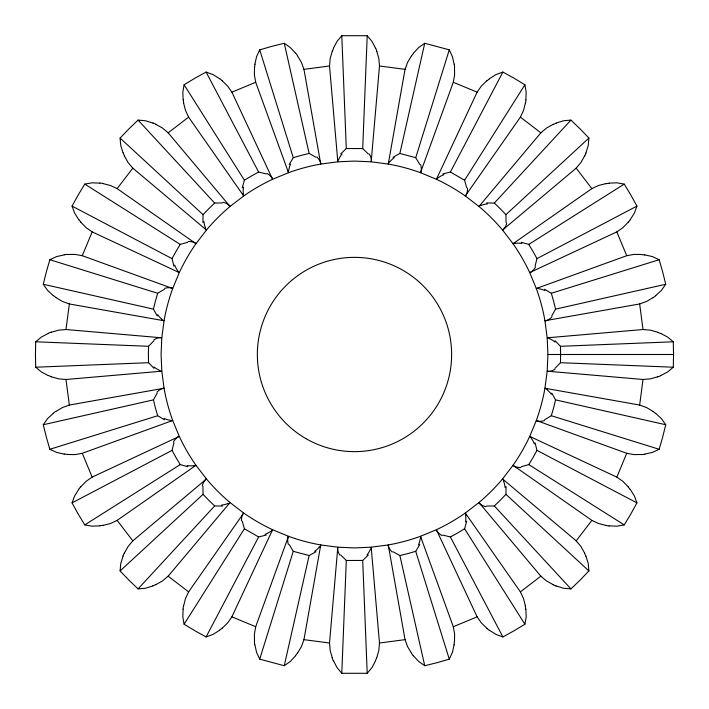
<?xml version="1.0" encoding="UTF-8"?>
<svg xmlns="http://www.w3.org/2000/svg" width="709" height="709" viewBox="0 0 709 709"><rect width="100%" height="100%" fill="white"/><g stroke="black" fill="none" stroke-linecap="round" stroke-linejoin="round"><path stroke-width="1.06" d="M660.691 333.407L667.586 337.023L673.293 341.791L673.55 354.5L673.293 367.209L667.586 371.977L660.691 375.593M547.915 354.5L547.188 371.188L544.946 388.257A193.415 193.415 0 0 1 536.305 420.49L529.72 436.398A193.415 193.415 0 0 1 513.032 465.299L502.548 478.956A193.415 193.415 0 0 1 478.956 502.548L465.299 513.032A193.415 193.415 0 0 1 436.398 529.72L420.49 536.305A193.415 193.415 0 0 1 388.257 544.946L371.188 547.188L354.5 547.915L337.812 547.188L320.743 544.946A193.415 193.415 0 0 1 288.51 536.305L272.602 529.72A193.415 193.415 0 0 1 243.701 513.032L230.044 502.548A193.415 193.415 0 0 1 206.452 478.956L195.968 465.299A193.415 193.415 0 0 1 179.28 436.398L172.695 420.49A193.415 193.415 0 0 1 164.054 388.257L161.812 371.188L161.085 354.5L161.812 337.812L164.054 320.743A193.415 193.415 0 0 1 172.695 288.51L179.28 272.602A193.415 193.415 0 0 1 195.968 243.701L206.452 230.044A193.415 193.415 0 0 1 230.044 206.452L243.701 195.968A193.415 193.415 0 0 1 272.602 179.28L288.51 172.695A193.415 193.415 0 0 1 320.743 164.054L337.812 161.812L354.5 161.085L371.188 161.812L388.257 164.054A193.415 193.415 0 0 1 420.49 172.695L436.398 179.28A193.415 193.415 0 0 1 465.299 195.968L478.956 206.452A193.415 193.415 0 0 1 502.548 230.044L513.032 243.701A193.415 193.415 0 0 1 529.72 272.602L536.305 288.51A193.415 193.415 0 0 1 544.946 320.743L547.188 337.812L547.915 354.5L673.55 354.5M152.905 123.074L145.469 120.752L138.06 120.096L128.896 128.896L120.096 138.06L120.752 145.469L123.074 152.905M556.095 585.926L563.531 588.248L570.94 588.904L580.104 580.104L588.904 570.94L588.248 563.531L585.926 556.095M337.83 547.649L337.812 547.188L329.517 643.019L330.155 650.392L332.246 657.766M371.17 161.351L371.188 161.812L379.483 65.981L378.845 58.608L376.754 51.234M48.309 333.407L41.414 337.023L35.707 341.791L35.45 354.5L35.707 367.209L41.414 371.977L48.309 375.593M153.995 340.683L148.544 346.293L148.376 354.5L148.544 362.707L153.995 368.317M555.005 368.317L560.456 362.707L560.624 354.5L560.456 346.293L555.005 340.683M375.593 660.691L371.977 667.586L367.209 673.293L341.791 673.293L346.293 560.456L340.683 555.005M368.317 153.995L362.707 148.544L367.209 35.707L341.791 35.707L337.023 41.414L333.407 48.309M187.761 466.726L180.237 464.59L175.983 457.544L172.03 450.375L173.944 442.788M521.239 242.274L528.763 244.41L533.017 251.456L536.97 258.625L535.056 266.212M242.274 187.761L244.41 180.237L251.456 175.983L258.625 172.03L266.212 173.944M466.726 521.239L464.59 528.763L457.544 533.017L450.375 536.97L442.788 535.056M254.513 67.328L254.398 74.994L255.701 82.279L288.51 172.695L288.182 170.382M454.487 641.672L454.602 634.006L453.299 626.721L420.49 536.305L420.818 538.618M51.234 332.246L58.608 330.155L65.981 329.517L69.349 303.957L62.392 301.431L55.807 297.505M657.766 376.754L650.392 378.845L643.019 379.483L639.651 405.043L646.608 407.569L653.193 411.495M183.135 609.12L182.816 616.901L184.101 624.23L195.002 630.824L206.106 636.939L213.09 634.378L219.675 630.221M525.865 99.88L526.184 92.099L524.899 84.77L513.998 78.176L502.894 72.061L495.91 74.622L489.325 78.779M254.877 64.2L256.587 56.605L259.716 49.852L271.99 46.307L284.265 43.276L290.353 47.556L295.626 53.281M454.123 644.8L452.413 652.395L449.284 659.148L437.01 662.693L424.735 665.724L418.647 661.444L413.374 655.719M297.505 653.193L301.431 646.608L303.957 639.651L320.743 544.946L319.874 547.109M411.495 55.807L407.569 62.392L405.043 69.349L388.257 164.054L389.126 161.891M183.596 606.009L185.474 598.573L188.612 591.873L243.701 513.032L243.479 513.44M525.404 102.991L523.526 110.427L520.388 117.127L465.299 195.968L465.521 195.56M202.951 486.507L203.058 494.333L208.747 500.253L214.667 505.942L222.493 506.049M506.049 222.493L505.942 214.667L500.253 208.747L494.333 203.058L486.507 202.951M338.096 159.49L337.812 161.812L329.517 65.981L330.155 58.608L332.246 51.234M370.904 549.51L371.188 547.188L379.483 643.019L378.845 650.392L376.754 657.766M222.493 202.951L214.667 203.058L208.747 208.747L203.058 214.667L202.951 222.493M486.507 506.049L494.333 505.942L500.253 500.253L505.942 494.333L506.049 486.507M254.877 644.8L256.587 652.395L259.716 659.148L284.265 665.724L309.124 555.564L315.957 551.753M393.043 157.247L399.876 153.436L424.735 43.276L449.284 49.852L452.413 56.605L454.123 64.2M53.281 295.626L47.556 290.353L43.276 284.265L46.307 271.99L49.852 259.716L56.605 256.587L64.2 254.877M157.247 315.957L153.436 309.124L155.386 301.192L157.682 293.269L164.399 289.254M551.753 393.043L555.564 399.876L553.614 407.808L551.318 415.731L544.601 419.746M655.719 413.374L661.444 418.647L665.724 424.735L662.693 437.01L659.148 449.284L652.395 452.413L644.8 454.123M288.403 536.757L288.51 536.305L255.701 626.721L254.398 634.006L254.513 641.672M420.597 172.243L420.49 172.695L453.299 82.279L454.602 74.994L454.487 67.328M99.88 525.865L92.099 526.184L84.77 524.899L78.176 513.998L72.061 502.894L74.622 495.91L78.779 489.325M609.12 183.135L616.901 182.816L624.23 184.101L630.824 195.002L636.939 206.106L634.378 213.09L630.221 219.675M219.675 78.779L213.09 74.622L206.106 72.061L195.002 78.176L184.101 84.77L182.816 92.099L183.135 99.88M489.325 630.221L495.91 634.378L502.894 636.939L513.998 630.824L524.899 624.23L526.184 616.901L525.865 609.12M259.716 659.148L293.269 551.318L289.254 544.601M419.746 164.399L415.731 157.682L449.284 49.852M164.399 419.746L157.682 415.731L155.386 407.808L153.436 399.876L157.247 393.043M544.601 289.254L551.318 293.269L553.614 301.192L555.564 309.124L551.753 315.957M289.254 164.399L293.269 157.682L301.192 155.386L309.124 153.436L315.957 157.247M419.746 544.601L415.731 551.318L407.808 553.614L399.876 555.564L393.043 551.753M67.328 254.513L74.994 254.398L82.279 255.701L92.152 231.878L86.081 227.642L80.737 222.139M641.672 454.487L634.006 454.602L626.721 453.299L616.848 477.122L622.919 481.358L628.263 486.861M123.074 556.095L120.752 563.531L120.096 570.94L128.896 580.104L138.06 588.904L145.469 588.248L152.905 585.926M585.926 152.905L588.248 145.469L588.904 138.06L580.104 128.896L570.94 120.096L563.531 120.752L556.095 123.074M222.139 628.263L227.642 622.919L231.878 616.848L272.602 529.72L271.201 531.582M486.861 80.737L481.358 86.081L477.122 92.152L436.398 179.28L437.799 177.418M124.323 553.206L128.054 546.515L132.822 540.843L206.452 478.956L206.133 479.284M584.677 155.794L580.946 162.485L576.178 168.157L502.548 230.044L502.867 229.716M206.106 636.939L258.625 536.97L266.212 535.056M442.788 173.944L450.375 172.03L502.894 72.061M78.779 219.675L74.622 213.09L72.061 206.106L78.176 195.002L84.77 184.101L92.099 182.816L99.88 183.135M173.944 266.212L172.03 258.625L175.983 251.456L180.237 244.41L187.761 242.274M535.056 442.788L536.97 450.375L533.017 457.544L528.763 464.59L521.239 466.726M630.221 489.325L634.378 495.91L636.939 502.894L630.824 513.998L624.23 524.899L616.901 526.184L609.12 525.865M64.2 454.123L56.605 452.413L49.852 449.284L46.307 437.01L43.276 424.735L47.556 418.647L53.281 413.374M644.8 254.877L652.395 256.587L659.148 259.716L662.693 271.99L665.724 284.265L661.444 290.353L655.719 295.626M184.101 624.23L244.41 528.763L242.274 521.239M466.726 187.761L464.59 180.237L524.899 84.77M340.683 153.995L346.293 148.544L362.707 148.544M368.317 555.005L362.707 560.456L346.293 560.456M102.991 183.596L110.427 185.474L117.127 188.612L132.822 168.157L128.054 162.485L124.323 155.794M606.009 525.404L598.573 523.526L591.873 520.388L576.178 540.843L580.946 546.515L584.677 553.206M413.374 53.281L418.647 47.556L424.735 43.276M295.626 655.719L290.353 661.444L284.265 665.724M155.794 584.677L162.485 580.946L168.157 576.178L230.044 502.548L228.209 503.993M553.206 124.323L546.515 128.054L540.843 132.822L478.956 206.452L480.791 205.007M80.737 486.861L86.081 481.358L92.152 477.122L179.28 436.398L178.89 436.638M628.263 222.139L622.919 227.642L616.848 231.878L529.72 272.602L530.11 272.362M138.06 588.904L214.667 505.942M494.333 203.058L570.94 120.096M120.096 570.94L203.058 494.333M505.942 214.667L588.904 138.06M155.794 124.323L162.485 128.054L168.157 132.822L188.612 117.127L185.474 110.427L183.596 102.991M553.206 584.677L546.515 580.946L540.843 576.178L520.388 591.873L523.526 598.573L525.404 606.009M102.991 525.404L110.427 523.526L117.127 520.388L195.968 465.299L193.823 466.212M606.009 183.596L598.573 185.474L591.873 188.612L513.032 243.701L515.177 242.788M55.807 411.495L62.392 407.569L69.349 405.043L164.054 388.257L163.611 388.381M653.193 297.505L646.608 301.431L639.651 303.957L544.946 320.743L545.389 320.619M84.77 524.899L180.237 464.59M528.763 244.41L624.23 184.101M72.061 502.894L172.03 450.375M536.97 258.625L636.939 206.106M222.139 80.737L227.642 86.081L231.878 92.152L255.701 82.279M486.861 628.263L481.358 622.919L477.122 616.848L453.299 626.721M67.328 454.487L74.994 454.602L82.279 453.299L172.695 420.49L170.382 420.818M641.672 254.513L634.006 254.398L626.721 255.701L536.305 288.51L538.618 288.182M49.852 449.284L157.682 415.731M551.318 293.269L659.148 259.716M43.276 424.735L153.436 399.876M555.564 309.124L665.724 284.265M297.505 55.807L301.431 62.392L303.957 69.349L329.517 65.981M411.495 653.193L407.569 646.608L405.043 639.651L379.483 643.019M51.234 376.754L58.608 378.845L65.981 379.483L161.812 371.188L159.49 370.904M657.766 332.246L650.392 330.155L643.019 329.517L547.188 337.812L549.51 338.096M35.707 367.209L148.544 362.707M560.456 346.293L673.293 341.791M161.351 337.83L161.812 337.812L65.981 329.517M547.649 371.17L547.188 371.188L643.019 379.483M35.707 341.791L148.544 346.293M560.456 362.707L673.293 367.209M379.483 65.981L405.043 69.349M329.517 643.019L303.957 639.651M69.349 303.957L164.054 320.743L161.891 319.874M639.651 405.043L544.946 388.257L547.109 389.126M43.276 284.265L153.436 309.124M555.564 399.876L665.724 424.735M399.876 153.436L415.731 157.682M309.124 555.564L293.269 551.318M172.243 288.403L172.695 288.51L82.279 255.701M536.757 420.597L536.305 420.49L626.721 453.299M49.852 259.716L157.682 293.269M551.318 415.731L659.148 449.284M453.299 82.279L477.122 92.152M255.701 626.721L231.878 616.848M92.152 231.878L179.28 272.602L177.418 271.201M616.848 477.122L529.72 436.398L531.582 437.799M72.061 206.106L172.03 258.625M536.97 450.375L636.939 502.894M450.375 172.03L464.59 180.237M258.625 536.97L244.41 528.763M195.56 243.479L195.968 243.701L117.127 188.612M513.44 465.521L513.032 465.299L591.873 520.388M84.77 184.101L180.237 244.41M528.763 464.59L624.23 524.899M520.388 117.127L540.843 132.822M188.612 591.873L168.157 576.178M132.822 168.157L206.452 230.044L205.007 228.209M576.178 540.843L502.548 478.956L503.993 480.791M120.096 138.06L203.058 214.667M505.942 494.333L588.904 570.94M229.716 206.133L230.044 206.452L168.157 132.822M479.284 502.867L478.956 502.548L540.843 576.178M367.209 35.707L371.977 41.414L375.593 48.309M341.791 673.293L337.023 667.586L333.407 660.691M138.06 120.096L214.667 203.058M494.333 505.942L570.94 588.904M576.178 168.157L591.873 188.612M132.822 540.843L117.127 520.388M188.612 117.127L243.701 195.968L242.788 193.823M520.388 591.873L465.299 513.032L466.212 515.177M184.101 84.77L244.41 180.237M464.59 528.763L524.899 624.23M272.362 178.89L272.602 179.28L231.878 92.152M436.638 530.11L436.398 529.72L477.122 616.848M206.106 72.061L258.625 172.03M450.375 536.97L502.894 636.939M616.848 231.878L626.721 255.701M92.152 477.122L82.279 453.299M259.716 49.852L293.269 157.682M415.731 551.318L449.284 659.148M320.619 163.611L320.743 164.054L303.957 69.349M388.381 545.389L388.257 544.946L405.043 639.651M284.265 43.276L309.124 153.436M399.876 555.564L424.735 665.724M639.651 303.957L643.019 329.517M69.349 405.043L65.981 379.483M341.791 35.707L346.293 148.544M362.707 560.456L367.209 673.293M375.735 48.292A169.371 95.059 2.2 0 1 376.869 51.225M411.61 55.851A169.371 94.917 12.6 0 1 413.498 53.326M454.256 64.218A169.371 95.059 17.2 0 1 454.602 67.346M486.959 80.808A169.371 94.917 27.6 0 1 489.432 78.859M525.989 99.934A169.371 95.059 32.2 0 1 525.511 103.044M553.277 124.412A169.371 94.917 42.6 0 1 556.175 123.18M586.033 152.993A169.371 95.059 47.2 0 1 584.765 155.874M606.053 183.702A169.371 94.917 57.6 0 1 609.173 183.259M630.301 219.781A169.371 95.059 62.2 0 1 628.334 222.236M641.689 254.628A169.371 94.917 72.6 0 1 644.818 255.01M655.772 295.759A169.371 95.059 77.2 0 1 653.228 297.62M657.757 332.361A169.371 94.917 87.6 0 1 660.682 333.54M660.708 375.735A169.371 95.059 -87.8 0 1 657.775 376.869M653.149 411.61A169.371 94.917 -77.4 0 1 655.674 413.498M644.782 454.256A169.371 95.059 -72.8 0 1 641.654 454.602M628.192 486.959A169.371 94.917 -62.4 0 1 630.141 489.432M609.066 525.989A169.371 95.059 -57.8 0 1 605.956 525.511M584.588 553.277A169.371 94.917 -47.4 0 1 585.82 556.175M556.007 586.033A169.371 95.059 -42.8 0 1 553.126 584.765M525.298 606.053A169.371 94.917 -32.4 0 1 525.741 609.173M489.219 630.301A169.371 95.059 -27.8 0 1 486.764 628.334M454.372 641.689A169.371 94.917 -17.4 0 1 453.99 644.818M413.241 655.772A169.371 95.059 -12.8 0 1 411.38 653.228M376.639 657.757A169.371 94.917 -2.4 0 1 375.46 660.682M333.265 660.708A169.371 95.059 2.2 0 1 332.131 657.775M297.39 653.149A169.371 94.917 12.6 0 1 295.502 655.674M254.744 644.782A169.371 95.059 17.2 0 1 254.398 641.654M222.041 628.192A169.371 94.917 27.6 0 1 219.568 630.141M183.011 609.066A169.371 95.059 32.2 0 1 183.489 605.956M155.723 584.588A169.371 94.917 42.6 0 1 152.825 585.82M122.967 556.007A169.371 95.059 47.2 0 1 124.235 553.126M102.947 525.298A169.371 94.917 57.6 0 1 99.827 525.741M78.699 489.219A169.371 95.059 62.2 0 1 80.666 486.764M67.311 454.372A169.371 94.917 72.6 0 1 64.182 453.99M53.228 413.241A169.371 95.059 77.2 0 1 55.772 411.38M51.243 376.639A169.371 94.917 87.6 0 1 48.318 375.46M48.292 333.265A169.371 95.059 -87.8 0 1 51.225 332.131M55.851 297.39A169.371 94.917 -77.4 0 1 53.326 295.502M64.218 254.744A169.371 95.059 -72.8 0 1 67.346 254.398M80.808 222.041A169.371 94.917 -62.4 0 1 78.859 219.568M99.934 183.011A169.371 95.059 -57.8 0 1 103.044 183.489M124.412 155.723A169.371 94.917 -47.4 0 1 123.18 152.825M152.993 122.967A169.371 95.059 -42.8 0 1 155.874 124.235M183.702 102.947A169.371 94.917 -32.4 0 1 183.259 99.827M219.781 78.699A169.371 95.059 -27.8 0 1 222.236 80.666M254.628 67.311A169.371 94.917 -17.4 0 1 255.01 64.182M295.759 53.228A169.371 95.059 -12.8 0 1 297.62 55.772M332.361 51.243A169.371 94.917 -2.4 0 1 333.54 48.318M369.238 153.95A92.259 33.394 2.5 0 1 371.454 161.36M338.716 159.481A98.808 35.255 -4.3 0 1 342.013 154.048M389.728 162.042A98.808 35.255 10.7 0 1 394.319 157.646M420.641 164.603A92.259 33.394 17.5 0 1 420.862 172.331M316.826 156.973A92.259 33.394 -12.5 0 1 320.893 163.549M288.785 170.213A98.808 35.255 -19.3 0 1 290.557 164.116M266.983 173.457A92.259 33.394 -27.5 0 1 272.611 178.757M243.329 193.504A98.808 35.255 -34.3 0 1 243.462 187.149M223.113 202.269A92.259 33.394 -42.5 0 1 229.92 205.938M205.442 227.757A98.808 35.255 -49.3 0 1 203.926 221.589M188.186 241.468A92.259 33.394 -57.5 0 1 195.711 243.249M177.72 270.661A98.808 35.255 -64.3 0 1 174.662 265.095M164.603 288.359A92.259 33.394 -72.5 0 1 172.331 288.138M162.042 319.272A98.808 35.255 -79.3 0 1 157.646 314.681M153.95 339.762A92.259 33.394 -87.5 0 1 161.36 337.546M159.481 370.284A98.808 35.255 85.7 0 1 154.048 366.987M156.973 392.174A92.259 33.394 77.5 0 1 163.549 388.107M170.213 420.215A98.808 35.255 70.7 0 1 164.116 418.443M173.457 442.017A92.259 33.394 62.5 0 1 178.757 436.389M193.504 465.671A98.808 35.255 55.7 0 1 187.149 465.538M202.269 485.887A92.259 33.394 47.5 0 1 205.938 479.08M227.757 503.558A98.808 35.255 40.7 0 1 221.589 505.074M241.468 520.814A92.259 33.394 32.5 0 1 243.249 513.289M270.661 531.28A98.808 35.255 25.7 0 1 265.095 534.338M288.359 544.397A92.259 33.394 17.5 0 1 288.138 536.669M319.272 546.958A98.808 35.255 10.7 0 1 314.681 551.354M339.762 555.05A92.259 33.394 2.5 0 1 337.546 547.64M370.284 549.519A98.808 35.255 -4.3 0 1 366.987 554.952M392.174 552.027A92.259 33.394 -12.5 0 1 388.107 545.451M420.215 538.787A98.808 35.255 -19.3 0 1 418.443 544.884M442.017 535.543A92.259 33.394 -27.5 0 1 436.389 530.243M465.671 515.496A98.808 35.255 -34.3 0 1 465.538 521.851M485.887 506.731A92.259 33.394 -42.5 0 1 479.08 503.062M503.558 481.243A98.808 35.255 -49.3 0 1 505.074 487.411M520.814 467.532A92.259 33.394 -57.5 0 1 513.289 465.751M531.28 438.339A98.808 35.255 -64.3 0 1 534.338 443.905M544.397 420.641A92.259 33.394 -72.5 0 1 536.669 420.862M546.958 389.728A98.808 35.255 -79.3 0 1 551.354 394.319M555.05 369.238A92.259 33.394 -87.5 0 1 547.64 371.454M549.519 338.716A98.808 35.255 85.7 0 1 554.952 342.013M552.027 316.826A92.259 33.394 77.5 0 1 545.451 320.893M538.787 288.785A98.808 35.255 70.7 0 1 544.884 290.557M535.543 266.983A92.259 33.394 62.5 0 1 530.243 272.611M515.496 243.329A98.808 35.255 55.7 0 1 521.851 243.462M506.731 223.113A92.259 33.394 47.5 0 1 503.062 229.92M481.243 205.442A98.808 35.255 40.7 0 1 487.411 203.926M467.532 188.186A92.259 33.394 32.5 0 1 465.751 195.711M438.339 177.72A98.808 35.255 25.7 0 1 443.905 174.662M305.933 438.623A97.133 97.133 0 0 0 451.633 354.5A97.133 97.133 0 0 0 305.933 270.377A97.133 97.133 0 0 0 305.933 438.623"/></g></svg>
